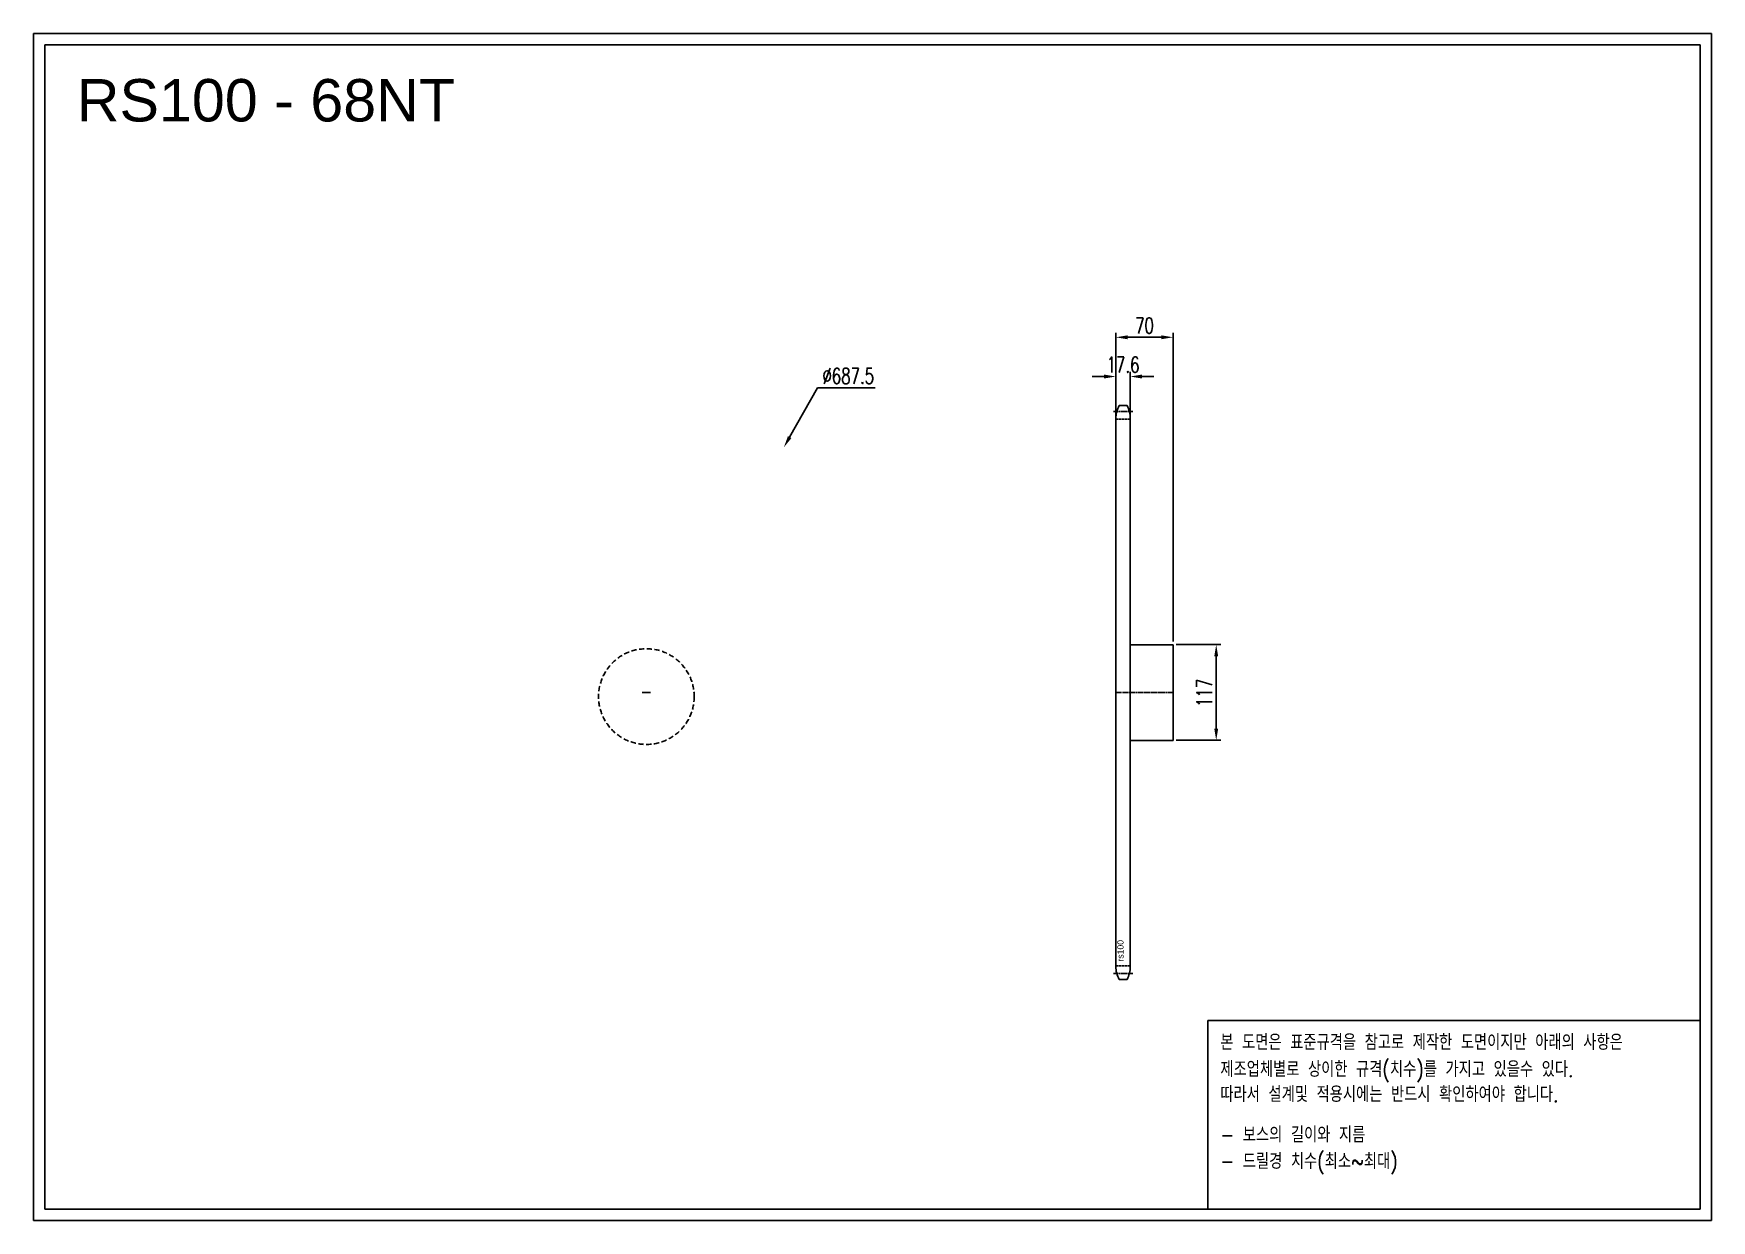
# Model space of a CAD drawing. Header units: millimetres. Extents: x 228 to 2280, y 21952 to 23403.
import ezdxf

# ---------------------------------------------------------------- set-up
doc = ezdxf.new("R2010")
doc.units = ezdxf.units.MM
for name, pattern in [('AM_ISO02W050', [7.5, 6, -1.5]), ('AM_ISO02W050x2', [3.75, 3, -0.75]), ('AM_ISO08W050', [18, 12, -1.5, 3, -1.5]), ('AM_ISO08W050x2', [9, 6, -0.75, 1.5, -0.75]), ('HIDDEN', [9.525, 6.35, -3.175])]:
    doc.linetypes.add(name, pattern=pattern)
doc.layers.add('AM_3N', color=6, linetype='AM_ISO02W050', lineweight=25)
doc.layers.add('AM_7', color=4, linetype='AM_ISO08W050', lineweight=25)
doc.layers.add('HL', color=2, linetype='HIDDEN')
doc.layers.add('S-DIM', color=7, linetype='Continuous')
doc.styles.add('HAN', font='ROMANS.shx', dxfattribs={"width": 0.7, "bigfont": 'whgtxt.shx'})
doc.styles.add('HSG', font='SIMPLEX.shx', dxfattribs={"width": 0.7, "bigfont": 'HSG.shx'})
doc.styles.get("Standard").update_dxf_attribs({"font": 'arial.ttf'})
doc.dimstyles.new('APP32', dxfattribs={"dimscale": 8, "dimtxt": 2.4, "dimasz": 1.8, "dimexe": 0.7, "dimexo": 0.5, "dimgap": 0.6, "dimtad": 1, "dimtoh": 1, "dimdec": 1, "dimrnd": 0.01, "dimzin": 9, "dimdsep": 46, "dimtxsty": 'HSG', "dimcen": 0, "dimclrd": 1, "dimclre": 1, "dimclrt": 256, "dimazin": 2, "dimtp": 1, "dimtm": 1, "dimtfac": 0.5, "dimtdec": 1, "dimtofl": 0, "dimtmove": 0, "dimatfit": 3, "dimfxl": 0, "dimtvp": 1, "dimtolj": 2, "dimlwd": -1, "dimlwe": -1, "dimarcsym": 0})

# ---------------------------------------------------------------- blocks, each defined once
blk = doc.blocks.new('*D1')
at = {"layer": 'Defpoints', "color": 0, "transparency": 16777216}
for p in [(1621.7, 22656.1), (1621.7, 22539.1), (1674.5, 22539.1)]:
    blk.add_point(p, dxfattribs=at)
at = {"layer": 'S-DIM', "color": 1, "transparency": 16777216}
for p, q in [((1625.7, 22656.1), (1680.1, 22656.1)), ((1674.5, 22641.7), (1674.5, 22553.5)), ((1625.7, 22539.1), (1680.1, 22539.1))]:
    blk.add_line(p, q, dxfattribs=at)
for points in [[(1672.1, 22641.7), (1676.9, 22641.7), (1674.5, 22656.1)], [(1672.1, 22553.5), (1676.9, 22553.5), (1674.5, 22539.1)]]:
    blk.add_solid(points, dxfattribs=at)
at = {"layer": 'S-DIM', "transparency": 16777216, "insert": (1660.1, 22597.2), "char_height": 19.2, "attachment_point": 5, "rotation": 90, "style": 'HSG'}
blk.add_mtext('\\A2;117', dxfattribs=at)
blk = doc.blocks.new('*D2')
at = {"layer": 'Defpoints', "color": 0, "transparency": 16777216}
for p in [(1569.3, 22984), (1551.7, 22931.8), (1569.3, 22931.8)]:
    blk.add_point(p, dxfattribs=at)
at = {"layer": 'S-DIM', "color": 1, "transparency": 16777216}
for p, q in [((1537.3, 22984), (1522.9, 22984)), ((1551.7, 22935.8), (1551.7, 22989.6)), ((1569.3, 22935.8), (1569.3, 22989.6)), ((1583.7, 22984), (1598.1, 22984))]:
    blk.add_line(p, q, dxfattribs=at)
for points in [[(1537.3, 22986.4), (1537.3, 22981.6), (1551.7, 22984)], [(1583.7, 22986.4), (1583.7, 22981.6), (1569.3, 22984)]]:
    blk.add_solid(points, dxfattribs=at)
at = {"layer": 'S-DIM', "transparency": 16777216, "insert": (1560.5, 22998.4), "char_height": 19.2, "attachment_point": 5, "style": 'HSG'}
blk.add_mtext('\\A2;17.6', dxfattribs=at)
blk = doc.blocks.new('*D3')
at = {"layer": 'Defpoints', "color": 0, "transparency": 16777216}
for p in [(1621.7, 23032), (1551.7, 22931.8), (1621.7, 22656.1)]:
    blk.add_point(p, dxfattribs=at)
at = {"layer": 'S-DIM', "color": 1, "transparency": 16777216}
for p, q in [((1551.7, 22935.8), (1551.7, 23037.6)), ((1621.7, 22660.1), (1621.7, 23037.6)), ((1566.1, 23032), (1607.3, 23032))]:
    blk.add_line(p, q, dxfattribs=at)
for points in [[(1566.1, 23034.4), (1566.1, 23029.6), (1551.7, 23032)], [(1607.3, 23034.4), (1607.3, 23029.6), (1621.7, 23032)]]:
    blk.add_solid(points, dxfattribs=at)
at = {"layer": 'S-DIM', "transparency": 16777216, "insert": (1586.7, 23046.4), "char_height": 19.2, "attachment_point": 5, "style": 'HSG'}
blk.add_mtext('\\A2;70', dxfattribs=at)
blk = doc.blocks.new('*D4')
at = {"layer": 'Defpoints', "color": 0, "transparency": 16777216}
for p in [(1145.5, 22897.3), (809.1, 22297.8)]:
    blk.add_point(p, dxfattribs=at)
at = {"layer": 'S-DIM', "color": 1, "transparency": 16777216}
for p, q in [((1186.5, 22970.3), (1152.6, 22909.9)), ((1257.2, 22970.3), (1186.5, 22970.3))]:
    blk.add_line(p, q, dxfattribs=at)
blk.add_solid([(1150.5, 22911.1), (1154.7, 22908.7), (1145.5, 22897.3)], dxfattribs=at)
at = {"layer": 'S-DIM', "transparency": 16777216, "insert": (1224.3, 22984.7), "char_height": 19.2, "attachment_point": 5, "style": 'HSG'}
blk.add_mtext('\\A2;∅687.5', dxfattribs=at)
blk = doc.blocks.new('notice1')
at = {"color": 4}
blk.add_lwpolyline([(-22142.12, 1735.9), (-22053.8, 1735.9), (-22053.8, 1702.07), (-22142.12, 1702.07)], close=True, dxfattribs=at)
at = {"color": 4, "style": 'HAN', "width": 0.8}
for s, p in [('본 도면은 표준규격을 참고로 제작한 도면이지만 아래의 사항은', (-22139.9, 1730.62)), ('제조업체별로 상이한 규격(치수)를 가지고 있을수 있다.', (-22139.9, 1725.78)), ('따라서 설계및 적용시에는 반드시 확인하여야 합니다.', (-22139.9, 1721.28)), ('- 보스의 길이와 지름', (-22139.9, 1714.03)), ('- 드릴경 치수(최소~최대)', (-22139.9, 1709.27))]:
    blk.add_text(s, height=2.7949, dxfattribs=at).set_placement(p)

msp = doc.modelspace()

# ---------------------------------------------------------------- linework, layer by layer
for p, q in [((1551.72, 22932.65), (1551.72, 22262.49)), ((1565.35, 22948.55), (1555.69, 22948.55)), ((1569.32, 22932.65), (1569.32, 22262.49)), ((1569.32, 22656.07), (1621.72, 22656.07)), ((1621.72, 22656.07), (1621.72, 22539.07)), ((1621.72, 22539.07), (1569.32, 22539.07)), ((1565.35, 22246.59), (1555.69, 22246.59))]:
    msp.add_line(p, q)
at = {"color": 3}
msp.add_line((972.31, 22597.57), (982.31, 22597.57), dxfattribs=at)
for points in [[(227.51, 23403.46), (2280.41, 23403.46), (2280.41, 21951.91), (227.51, 21951.91)], [(241.34, 23389.63), (2266.59, 23389.63), (2266.59, 21965.74), (241.34, 21965.74)]]:
    msp.add_lwpolyline(points, close=True)
for centre, start, end in [((1585.52, 22932.65), 151.93881, 180), ((1535.52, 22932.65), 0, 28.06119), ((1585.52, 22262.49), 180, 208.06119), ((1535.52, 22262.49), 331.93881, 0)]:
    msp.add_arc(centre, 33.8, start, end)
at = {"layer": 'AM_3N', "linetype": 'AM_ISO02W050x2'}
for p, q in [((1569.32, 22931.78), (1551.72, 22931.78)), ((1569.32, 22263.36), (1551.72, 22263.36))]:
    msp.add_line(p, q, dxfattribs=at)
at = {"layer": 'AM_7', "linetype": 'AM_ISO08W050x2'}
for p, q in [((1572.32, 22941.31), (1548.72, 22941.31)), ((1551.72, 22597.57), (1621.72, 22597.57)), ((1572.32, 22253.83), (1548.72, 22253.83))]:
    msp.add_line(p, q, dxfattribs=at)
at = {"layer": 'HL'}
msp.add_circle((977.31, 22592.57), 58.5, dxfattribs=at)

# ---------------------------------------------------------------- block references
at = {"xscale": 6.817720974704638, "yscale": 6.817720974704638, "zscale": 6.817720974704638}
msp.add_blockref('notice1', (152623.22, 10361.52), dxfattribs=at)

# ---------------------------------------------------------------- texts
msp.add_text('RS100 - 68NT', height=51.8409).set_placement((280.38, 23295.97))
at = {"insert": (1553.55, 22268.49), "char_height": 7.56, "width": 32.5046, "attachment_point": 1, "rotation": 90}
msp.add_mtext('rs100', dxfattribs=at)

# ---------------------------------------------------------------- dimensions: what is measured, and where the dimension line sits
at = {"layer": 'S-DIM'}
dim = msp.add_linear_dim(base=(1621.72, 23031.98), p1=(1551.72, 22931.78), p2=(1621.72, 22656.07), dimstyle='APP32', dxfattribs=at)
dim.commit()
dim.dimension.update_dxf_attribs({"geometry": '*D3', "text_midpoint": (1586.72, 23046.38)})
dim = msp.add_diameter_dim_2p(p1=(809.07, 22297.82), p2=(1145.55, 22897.32), dimstyle='APP32', dxfattribs=at)
dim.commit()
dim.dimension.update_dxf_attribs({"geometry": '*D4', "text_midpoint": (1224.27, 22970.3), "dimtype": 131})
dim = msp.add_linear_dim(base=(1569.32, 22983.98), p1=(1551.72, 22931.78), p2=(1569.32, 22931.78), dimstyle='APP32', dxfattribs=at)
dim.commit()
dim.dimension.update_dxf_attribs({"geometry": '*D2', "text_midpoint": (1560.52, 22983.98), "dimtype": 128})
dim = msp.add_linear_dim(base=(1674.45, 22539.07), p1=(1621.72, 22656.07), p2=(1621.72, 22539.07), angle=90, dimstyle='APP32', dxfattribs=at)
dim.commit()
dim.dimension.update_dxf_attribs({"geometry": '*D1', "text_midpoint": (1674.45, 22597.16), "dimtype": 128})

doc.saveas('drawing.dxf')
